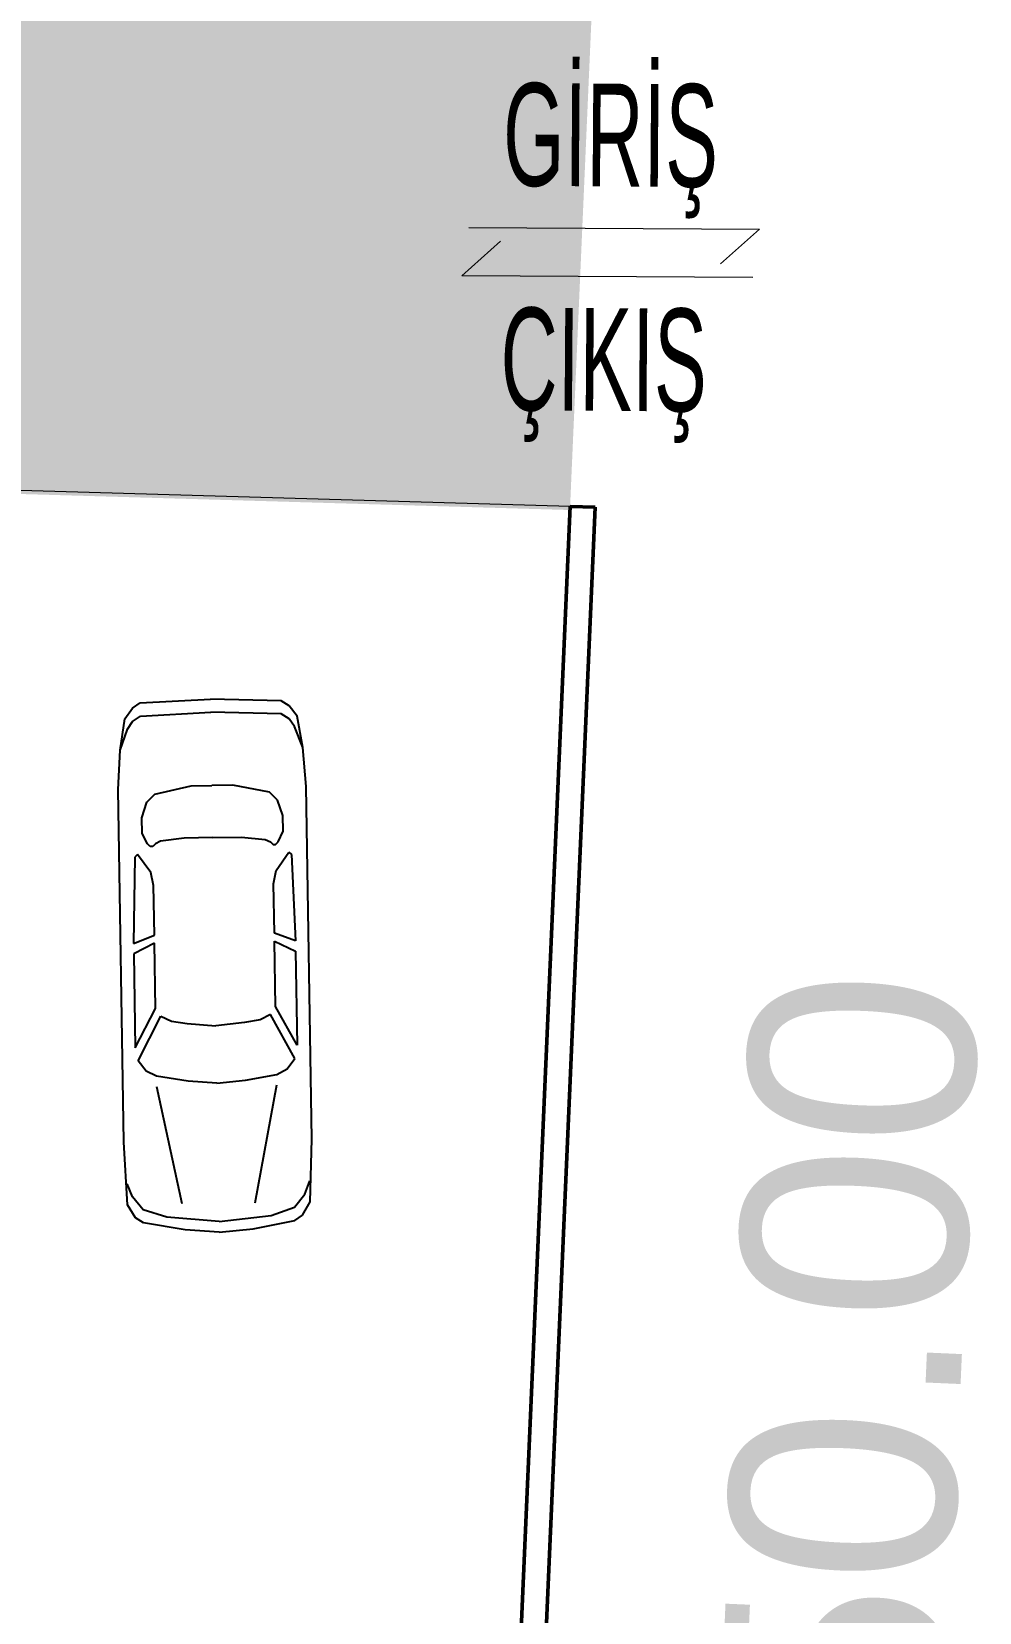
# Model space of a CAD drawing. Header units: centimetres. Extents: x 63871 to 181827, y -95930 to 42199.
# Drawn here: x 156437 to 157195, y 20384 to 21646 of the extents above; entities that cross this region are included whole.
import ezdxf

# ---------------------------------------------------------------- set-up
doc = ezdxf.new("R2010")
doc.units = ezdxf.units.CM
for name, color, linetype, lineweight in [('A-AREA-IDEN', 7, 'Continuous', 9), ('ARA SINIRLAR', 225, 'Continuous', 15), ('ARM_Pen_No__252', 8, 'Continuous', 18), ('OLUK', 222, 'Continuous', 15), ('PARSEL SINIRI', 12, 'Continuous', 50), ('ROL_CEPHE', 1, 'Continuous', 0)]:
    doc.layers.add(name, color=color, linetype=linetype, lineweight=lineweight)
doc.layers.add('furn', color=7, linetype='Continuous')
doc.styles.add('Arial', font='Arial.ttf', dxfattribs={"height": 250})
doc.styles.get("Standard").update_dxf_attribs({"font": 'Arial.ttf'})

# ---------------------------------------------------------------- blocks, each defined once
blk = doc.blocks.new('02PCAR03')
at = {"color": 0, "linetype": 'ByBlock'}
for p, q in [((-197, 33), (-201, 30)), ((-185, 35), (-197, 33)), ((-193, 32), (-196, 30)), ((-185, 35), (-193, 32)), ((-170, 36), (-185, 35)), ((-35, 36), (-170, 36)), ((-144, 30), (-111, 31)), ((-111, 31), (-114, 23)), ((-111, 23), (-107, 31)), ((-107, 31), (-71, 31)), ((-71, 31), (-86, 23)), ((-11, 35), (-35, 36)), ((-14, 33), (-19, 35)), ((-9, 29), (-14, 33)), ((-6, 32), (-11, 35)), ((-4, 29), (-6, 32)), ((-203, 27), (-204, 0)), ((-201, 30), (-203, 27)), ((-198, 27), (-199, 0)), ((-196, 30), (-198, 27)), ((-165, 25), (-168, 22)), ((-159, 27), (-165, 25)), ((-153, 27), (-159, 27)), ((-149, 25), (-153, 27)), ((-148, 24), (-149, 25)), ((-145, 29), (-144, 30)), ((-138, 24), (-145, 29)), ((-66, 30), (-83, 21)), ((-62, 27), (-66, 30)), ((-60, 23), (-62, 27)), ((-6, 20), (-9, 29)), ((-1, 13), (-4, 29)), ((-168, 22), (-171, 8)), ((-151, 11), (-150, 20)), ((-150, 20), (-149, 22)), ((-149, 22), (-148, 23)), ((-148, 23), (-148, 24)), ((-133, 23), (-138, 24)), ((-114, 23), (-133, 23)), ((-86, 23), (-111, 23)), ((-83, 21), (-81, 17)), ((-58, 11), (-60, 23)), ((-11, 14), (-56, 23)), ((-4, 0), (-6, 20)), ((-81, 17), (-80, 11)), ((0, 0), (-1, 13)), ((-171, 8), (-171, 0)), ((-151, 0), (-151, 11)), ((-80, 11), (-79, 0)), ((-57, 0), (-58, 11)), ((-203, -27), (-204, 0)), ((-198, -27), (-199, 0)), ((-171, -8), (-171, 0)), ((-151, 0), (-151, -11)), ((-80, -11), (-79, 0)), ((-57, 0), (-58, -11)), ((-4, 0), (-6, -20)), ((0, 0), (-1, -13)), ((-168, -22), (-171, -8)), ((-151, -11), (-150, -20)), ((-81, -17), (-80, -11)), ((-58, -11), (-60, -23)), ((-83, -21), (-81, -17)), ((-11, -14), (-56, -23)), ((-1, -13), (-4, -29)), ((-165, -25), (-168, -22)), ((-150, -20), (-149, -22)), ((-149, -22), (-148, -23)), ((-148, -24), (-149, -25)), ((-148, -23), (-148, -24)), ((-138, -24), (-145, -29)), ((-133, -23), (-138, -24)), ((-114, -23), (-133, -23)), ((-111, -31), (-114, -23)), ((-86, -23), (-111, -23)), ((-111, -23), (-107, -31)), ((-71, -31), (-86, -23)), ((-66, -30), (-83, -21)), ((-60, -23), (-62, -27)), ((-6, -20), (-9, -29)), ((-201, -30), (-203, -27)), ((-197, -33), (-201, -30)), ((-196, -30), (-198, -27)), ((-193, -32), (-196, -30)), ((-159, -27), (-165, -25)), ((-153, -27), (-159, -27)), ((-149, -25), (-153, -27)), ((-145, -29), (-144, -30)), ((-144, -30), (-111, -31)), ((-62, -27), (-66, -30)), ((-9, -29), (-14, -33)), ((-4, -29), (-6, -32)), ((-185, -35), (-197, -33)), ((-185, -35), (-193, -32)), ((-170, -36), (-185, -35)), ((-35, -36), (-170, -36)), ((-107, -31), (-71, -31)), ((-11, -35), (-35, -36)), ((-14, -33), (-19, -35)), ((-6, -32), (-11, -35))]:
    blk.add_line(p, q, dxfattribs=at)
blk = doc.blocks.new('yerleşim planı')
at = {"layer": 'ARM_Pen_No__252'}
h = blk.add_hatch(dxfattribs=at)
h.set_pattern_fill('AR-HBONE', color=256, scale=0.51)
h.set_pattern_definition([(45, (-177987.134, -15156.517), (0, 73.27889), [155.448, -51.816]), (135, (-177950.495, -15119.877), (7e-15, 73.27889), [155.448, -51.816])])
h.paths.add_polyline_path([(-11399.7, 5829.4), (-11341.1, 5424.6), (438.6, 5081.3), (456.1, 5480.9)])
at = {"layer": 'A-AREA-IDEN'}
for p, q in [((357.7, 5307), (590.1, 5305.5)), ((590.1, 5305.5), (559, 5277.9)), ((352.2, 5268.4), (383.2, 5296)), ((584.6, 5266.9), (352.2, 5268.4))]:
    blk.add_line(p, q, dxfattribs=at)
at = {"layer": 'ARA SINIRLAR'}
blk.add_line((438.7, 5084.2), (-11341, 5427.5), dxfattribs=at)
at = {"layer": 'PARSEL SINIRI'}
blk.add_line((458.7, 5083.6), (438.7, 5084.2), dxfattribs=at)
for points in [[(371.3, 3540.4), (438.7, 5084.5)], [(391.3, 3539.5), (458.7, 5083.6)]]:
    blk.add_lwpolyline(points, dxfattribs=at)
at = {"layer": 'furn', "linetype": 'Continuous', "xscale": 2.086125961570064, "yscale": 2.086125961570064, "zscale": 2.086125961570064, "rotation": 270.9296038315418}
blk.add_blockref('02PCAR03', (158.4, 4504.7), dxfattribs=at)
at = {"layer": 'A-AREA-IDEN', "style": 'Arial', "width": 0.55}
for s, p in [('GİRİŞ', (385, 5340.3)), ('ÇIKIŞ', (383, 5161))]:
    blk.add_text(s, height=82.06, rotation=359.6271, dxfattribs=at).set_placement(p)
at = {"layer": 'ROL_CEPHE', "lineweight": 0}
blk.add_text('50.00', height=180, rotation=87.5013, dxfattribs=at).set_placement((737.5, 4081))

msp = doc.modelspace()

# ---------------------------------------------------------------- block references
at = {"layer": 'OLUK'}
msp.add_blockref('yerleşim planı', (156428.8, 16182.6), dxfattribs=at)

doc.saveas('drawing.dxf')
